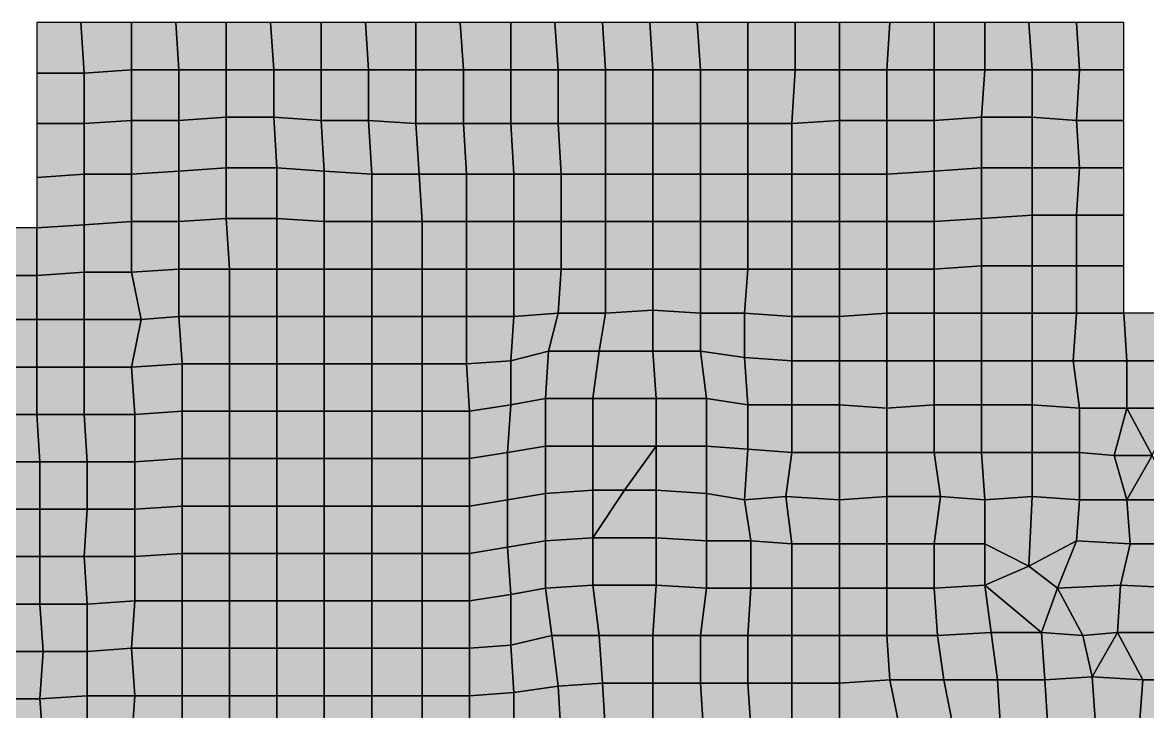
# Model space of a CAD drawing. Header units: metres. Extents: x -7480 to 79269, y -9100 to 45880.
# Drawn here: x 13030 to 20150, y 41520 to 45880 of the extents above; entities that cross this region are included whole.
import ezdxf

# ---------------------------------------------------------------- set-up
doc = ezdxf.new("R2010")
doc.units = ezdxf.units.M
doc.layers.add('COLOR_1', color=1, linetype='Continuous')
doc.layers.add('COLOR_181', color=181, linetype='Continuous')

msp = doc.modelspace()

# ---------------------------------------------------------------- hatches: boundary and pattern name
at = {"layer": 'COLOR_1'}
for points in [[(16100, 42560), (16120, 42260), (16340, 42300), (16340, 42600)], [(16340, 42300), (16640, 42320), (16640, 42620), (16340, 42600)], [(16120, 41940), (16380, 42000), (16340, 42300), (16120, 42260)], [(16340, 42300), (16380, 42000), (16680, 42000), (16640, 42320)], [(17020, 42000), (17320, 42000), (17360, 42300), (17040, 42320)]]:
    msp.add_hatch(color=256, dxfattribs=at).paths.add_polyline_path(points)
at = {"layer": 'COLOR_181'}
for points in [[(13120, 45560), (13420, 45560), (13400, 45880), (13120, 45880)], [(13400, 45880), (13420, 45560), (13720, 45580), (13720, 45880)], [(13720, 45580), (14020, 45580), (14000, 45880), (13720, 45880)], [(14000, 45880), (14020, 45580), (14320, 45580), (14320, 45880)], [(14320, 45580), (14620, 45580), (14600, 45880), (14320, 45880)], [(14600, 45880), (14620, 45580), (14920, 45580), (14920, 45880)], [(14920, 45580), (15220, 45580), (15200, 45880), (14920, 45880)], [(15200, 45880), (15220, 45580), (15520, 45580), (15520, 45880)], [(15520, 45580), (15820, 45580), (15800, 45880), (15520, 45880)], [(15800, 45880), (15820, 45580), (16120, 45580), (16120, 45880)], [(16120, 45580), (16420, 45580), (16400, 45880), (16120, 45880)], [(16400, 45880), (16420, 45580), (16720, 45580), (16700, 45880)], [(16700, 45880), (16720, 45580), (17020, 45580), (17000, 45880)], [(17000, 45880), (17020, 45580), (17320, 45580), (17300, 45880)], [(17300, 45880), (17320, 45580), (17620, 45580), (17620, 45880)], [(17620, 45580), (17920, 45580), (17920, 45880), (17620, 45880)], [(17920, 45580), (18200, 45580), (18200, 45880), (17920, 45880)], [(18200, 45580), (18500, 45580), (18520, 45880), (18200, 45880)], [(18500, 45580), (18800, 45580), (18800, 45880), (18520, 45880)], [(18800, 45580), (19120, 45580), (19120, 45880), (18800, 45880)], [(19120, 45580), (19420, 45580), (19400, 45880), (19120, 45880)], [(19400, 45880), (19420, 45580), (19720, 45580), (19700, 45880)], [(19700, 45880), (19720, 45580), (20000, 45580), (20000, 45880)], [(13420, 45240), (13720, 45260), (13720, 45580), (13420, 45560)], [(13720, 45260), (14020, 45260), (14020, 45580), (13720, 45580)], [(14020, 45260), (14320, 45280), (14320, 45580), (14020, 45580)], [(14320, 45280), (14620, 45280), (14620, 45580), (14320, 45580)], [(14620, 45280), (14920, 45260), (14920, 45580), (14620, 45580)], [(14920, 45260), (15220, 45260), (15220, 45580), (14920, 45580)], [(15220, 45260), (15520, 45240), (15520, 45580), (15220, 45580)], [(15520, 45240), (15820, 45240), (15820, 45580), (15520, 45580)], [(15820, 45240), (16120, 45240), (16120, 45580), (15820, 45580)], [(16120, 45240), (16420, 45240), (16420, 45580), (16120, 45580)], [(16420, 45240), (16720, 45240), (16720, 45580), (16420, 45580)], [(16720, 45240), (17020, 45240), (17020, 45580), (16720, 45580)], [(17020, 45240), (17320, 45240), (17320, 45580), (17020, 45580)], [(17320, 45240), (17620, 45240), (17620, 45580), (17320, 45580)], [(17620, 45240), (17900, 45240), (17920, 45580), (17620, 45580)], [(17900, 45240), (18200, 45260), (18200, 45580), (17920, 45580)], [(18200, 45260), (18500, 45260), (18500, 45580), (18200, 45580)], [(18500, 45260), (18800, 45260), (18800, 45580), (18500, 45580)], [(18800, 45260), (19100, 45280), (19120, 45580), (18800, 45580)], [(19100, 45280), (19420, 45280), (19420, 45580), (19120, 45580)], [(19420, 45280), (19700, 45260), (19720, 45580), (19420, 45580)], [(19700, 45260), (20000, 45260), (20000, 45580), (19720, 45580)], [(13120, 45240), (13420, 45240), (13420, 45560), (13120, 45560)], [(13120, 44900), (13420, 44920), (13420, 45240), (13120, 45240)], [(13420, 44920), (13720, 44920), (13720, 45260), (13420, 45240)], [(13720, 44920), (14020, 44940), (14020, 45260), (13720, 45260)], [(14020, 44940), (14320, 44960), (14320, 45280), (14020, 45260)], [(14320, 44960), (14640, 44960), (14620, 45280), (14320, 45280)], [(14620, 45280), (14640, 44960), (14940, 44940), (14920, 45260)], [(14920, 45260), (14940, 44940), (15240, 44920), (15220, 45260)], [(15220, 45260), (15240, 44920), (15540, 44920), (15520, 45240)], [(15520, 45240), (15540, 44920), (15840, 44920), (15820, 45240)], [(15820, 45240), (15840, 44920), (16140, 44920), (16120, 45240)], [(16120, 45240), (16140, 44920), (16440, 44920), (16420, 45240)], [(16420, 45240), (16440, 44920), (16720, 44920), (16720, 45240)], [(16720, 44920), (17020, 44920), (17020, 45240), (16720, 45240)], [(17020, 44920), (17320, 44920), (17320, 45240), (17020, 45240)], [(17320, 44920), (17620, 44920), (17620, 45240), (17320, 45240)], [(17620, 44920), (17900, 44920), (17900, 45240), (17620, 45240)], [(17900, 44920), (18200, 44920), (18200, 45260), (17900, 45240)], [(18200, 44920), (18500, 44920), (18500, 45260), (18200, 45260)], [(18500, 44920), (18800, 44940), (18800, 45260), (18500, 45260)], [(18800, 44940), (19100, 44960), (19100, 45280), (18800, 45260)], [(19100, 44960), (19420, 44960), (19420, 45280), (19100, 45280)], [(19420, 44960), (19720, 44960), (19700, 45260), (19420, 45280)], [(19700, 45260), (19720, 44960), (20000, 44960), (20000, 45260)], [(13720, 44620), (14020, 44620), (14020, 44940), (13720, 44920)], [(14020, 44620), (14320, 44640), (14320, 44960), (14020, 44940)], [(14320, 44640), (14640, 44640), (14640, 44960), (14320, 44960)], [(14640, 44640), (14940, 44620), (14940, 44940), (14640, 44960)], [(14940, 44620), (15240, 44620), (15240, 44920), (14940, 44940)], [(18500, 44620), (18800, 44620), (18800, 44940), (18500, 44920)], [(18800, 44620), (19100, 44640), (19100, 44960), (18800, 44940)], [(19100, 44640), (19420, 44660), (19420, 44960), (19100, 44960)], [(19420, 44660), (19700, 44660), (19720, 44960), (19420, 44960)], [(19700, 44660), (20000, 44660), (20000, 44960), (19720, 44960)], [(13120, 44580), (13420, 44600), (13420, 44920), (13120, 44900)], [(13420, 44600), (13720, 44620), (13720, 44920), (13420, 44920)], [(15240, 44620), (15560, 44620), (15540, 44920), (15240, 44920)], [(15540, 44920), (15560, 44620), (15840, 44620), (15840, 44920)], [(15840, 44620), (16140, 44620), (16140, 44920), (15840, 44920)], [(16140, 44620), (16440, 44620), (16440, 44920), (16140, 44920)], [(16440, 44620), (16720, 44620), (16720, 44920), (16440, 44920)], [(16720, 44620), (17020, 44620), (17020, 44920), (16720, 44920)], [(17020, 44620), (17320, 44620), (17320, 44920), (17020, 44920)], [(17320, 44620), (17620, 44620), (17620, 44920), (17320, 44920)], [(17620, 44620), (17900, 44620), (17900, 44920), (17620, 44920)], [(17900, 44620), (18200, 44620), (18200, 44920), (17900, 44920)], [(18200, 44620), (18500, 44620), (18500, 44920), (18200, 44920)], [(19100, 44340), (19420, 44340), (19420, 44660), (19100, 44640)], [(19420, 44340), (19700, 44340), (19700, 44660), (19420, 44660)], [(19700, 44340), (20000, 44340), (20000, 44660), (19700, 44660)], [(12820, 44280), (13120, 44280), (13120, 44580), (12820, 44580)], [(13120, 44280), (13420, 44300), (13420, 44600), (13120, 44580)], [(13420, 44300), (13720, 44300), (13720, 44620), (13420, 44600)], [(13720, 44300), (14020, 44320), (14020, 44620), (13720, 44620)], [(14020, 44320), (14340, 44320), (14320, 44640), (14020, 44620)], [(14320, 44640), (14340, 44320), (14640, 44320), (14640, 44640)], [(14640, 44320), (14940, 44320), (14940, 44620), (14640, 44640)], [(14940, 44320), (15240, 44320), (15240, 44620), (14940, 44620)], [(15240, 44320), (15560, 44320), (15560, 44620), (15240, 44620)], [(15560, 44320), (15840, 44320), (15840, 44620), (15560, 44620)], [(15840, 44320), (16140, 44320), (16140, 44620), (15840, 44620)], [(16140, 44320), (16440, 44320), (16440, 44620), (16140, 44620)], [(16440, 44320), (16720, 44320), (16720, 44620), (16440, 44620)], [(16720, 44320), (17020, 44320), (17020, 44620), (16720, 44620)], [(17020, 44320), (17320, 44320), (17320, 44620), (17020, 44620)], [(17320, 44320), (17620, 44320), (17620, 44620), (17320, 44620)], [(17620, 44320), (17900, 44320), (17900, 44620), (17620, 44620)], [(17900, 44320), (18200, 44320), (18200, 44620), (17900, 44620)], [(18200, 44320), (18500, 44320), (18500, 44620), (18200, 44620)], [(18500, 44320), (18800, 44320), (18800, 44620), (18500, 44620)], [(18800, 44320), (19100, 44340), (19100, 44640), (18800, 44620)], [(13120, 44000), (13420, 44000), (13420, 44300), (13120, 44280)], [(13420, 44000), (13780, 44000), (13720, 44300), (13420, 44300)], [(13720, 44300), (13780, 44000), (14020, 44020), (14020, 44320)], [(14020, 44020), (14340, 44020), (14340, 44320), (14020, 44320)], [(14340, 44020), (14640, 44020), (14640, 44320), (14340, 44320)], [(14640, 44020), (14940, 44020), (14940, 44320), (14640, 44320)], [(14940, 44020), (15240, 44020), (15240, 44320), (14940, 44320)], [(15240, 44020), (15560, 44020), (15560, 44320), (15240, 44320)], [(15560, 44020), (15840, 44020), (15840, 44320), (15560, 44320)], [(15840, 44020), (16140, 44020), (16140, 44320), (15840, 44320)], [(16140, 44020), (16420, 44040), (16440, 44320), (16140, 44320)], [(16420, 44040), (16720, 44040), (16720, 44320), (16440, 44320)], [(16720, 44040), (17020, 44060), (17020, 44320), (16720, 44320)], [(17020, 44060), (17320, 44040), (17320, 44320), (17020, 44320)], [(17320, 44040), (17600, 44040), (17620, 44320), (17320, 44320)], [(17600, 44040), (17900, 44020), (17900, 44320), (17620, 44320)], [(17900, 44020), (18200, 44020), (18200, 44320), (17900, 44320)], [(18200, 44020), (18500, 44040), (18500, 44320), (18200, 44320)], [(18500, 44040), (18800, 44040), (18800, 44320), (18500, 44320)], [(18800, 44040), (19100, 44040), (19100, 44340), (18800, 44320)], [(19100, 44040), (19420, 44040), (19420, 44340), (19100, 44340)], [(19420, 44040), (19700, 44040), (19700, 44340), (19420, 44340)], [(19700, 44040), (20000, 44040), (20000, 44340), (19700, 44340)], [(12820, 44000), (13120, 44000), (13120, 44280), (12820, 44280)], [(13720, 43700), (14040, 43720), (14020, 44020), (13780, 44000)], [(14020, 44020), (14040, 43720), (14340, 43720), (14340, 44020)], [(14340, 43720), (14640, 43720), (14640, 44020), (14340, 44020)], [(14640, 43720), (14940, 43720), (14940, 44020), (14640, 44020)], [(14940, 43720), (15240, 43720), (15240, 44020), (14940, 44020)], [(15240, 43720), (15560, 43720), (15560, 44020), (15240, 44020)], [(15560, 43720), (15840, 43720), (15840, 44020), (15560, 44020)], [(15840, 43720), (16120, 43740), (16140, 44020), (15840, 44020)], [(16120, 43740), (16360, 43800), (16420, 44040), (16140, 44020)], [(16360, 43800), (16680, 43800), (16720, 44040), (16420, 44040)], [(16680, 43800), (17020, 43800), (17020, 44060), (16720, 44040)], [(17020, 43800), (17320, 43800), (17320, 44040), (17020, 44060)], [(17320, 43800), (17600, 43760), (17600, 44040), (17320, 44040)], [(17600, 43760), (17900, 43740), (17900, 44020), (17600, 44040)], [(17900, 43740), (18200, 43740), (18200, 44020), (17900, 44020)], [(18200, 43740), (18500, 43740), (18500, 44040), (18200, 44020)], [(18500, 43740), (18800, 43740), (18800, 44040), (18500, 44040)], [(18800, 43740), (19100, 43740), (19100, 44040), (18800, 44040)], [(19100, 43740), (19420, 43740), (19420, 44040), (19100, 44040)], [(19420, 43740), (19680, 43740), (19700, 44040), (19420, 44040)], [(19680, 43740), (20020, 43740), (20000, 44040), (19700, 44040)], [(20000, 44040), (20020, 43740), (20320, 43740), (20320, 44040)], [(12820, 43700), (13120, 43700), (13120, 44000), (12820, 44000)], [(13120, 43700), (13420, 43700), (13420, 44000), (13120, 44000)], [(13420, 43700), (13720, 43700), (13780, 44000), (13420, 44000)], [(16120, 43460), (16340, 43500), (16360, 43800), (16120, 43740)], [(16340, 43500), (16640, 43500), (16680, 43800), (16360, 43800)], [(16640, 43500), (17040, 43500), (17020, 43800), (16680, 43800)], [(17020, 43800), (17040, 43500), (17360, 43500), (17320, 43800)], [(17320, 43800), (17360, 43500), (17620, 43460), (17600, 43760)], [(13720, 43700), (13740, 43400), (14040, 43420), (14040, 43720)], [(14040, 43420), (14340, 43420), (14340, 43720), (14040, 43720)], [(14340, 43420), (14640, 43420), (14640, 43720), (14340, 43720)], [(14640, 43420), (14940, 43420), (14940, 43720), (14640, 43720)], [(14940, 43420), (15240, 43420), (15240, 43720), (14940, 43720)], [(15240, 43420), (15560, 43420), (15560, 43720), (15240, 43720)], [(15560, 43420), (15860, 43420), (15840, 43720), (15560, 43720)], [(15840, 43720), (15860, 43420), (16120, 43460), (16120, 43740)], [(17600, 43760), (17620, 43460), (17900, 43460), (17900, 43740)], [(17900, 43460), (18200, 43460), (18200, 43740), (17900, 43740)], [(18200, 43460), (18500, 43440), (18500, 43740), (18200, 43740)], [(18500, 43440), (18800, 43460), (18800, 43740), (18500, 43740)], [(18800, 43460), (19100, 43460), (19100, 43740), (18800, 43740)], [(19100, 43460), (19420, 43460), (19420, 43740), (19100, 43740)], [(19420, 43460), (19720, 43440), (19680, 43740), (19420, 43740)], [(19680, 43740), (19720, 43440), (20020, 43440), (20020, 43740)], [(20020, 43440), (20320, 43440), (20320, 43740), (20020, 43740)], [(12820, 43700), (12840, 43400), (13120, 43400), (13120, 43700)], [(13120, 43400), (13420, 43400), (13420, 43700), (13120, 43700)], [(13420, 43400), (13740, 43400), (13720, 43700), (13420, 43700)], [(15860, 43120), (16100, 43160), (16120, 43460), (15860, 43420)], [(16100, 43160), (16340, 43200), (16340, 43500), (16120, 43460)], [(16340, 43200), (16640, 43200), (16640, 43500), (16340, 43500)], [(16640, 43200), (17040, 43200), (17040, 43500), (16640, 43500)], [(17040, 43200), (17360, 43200), (17360, 43500), (17040, 43500)], [(17360, 43200), (17620, 43180), (17620, 43460), (17360, 43500)], [(17620, 43180), (17900, 43160), (17900, 43460), (17620, 43460)], [(17900, 43160), (18200, 43160), (18200, 43460), (17900, 43460)], [(18200, 43160), (18500, 43160), (18500, 43440), (18200, 43460)], [(18500, 43160), (18800, 43160), (18800, 43460), (18500, 43440)], [(18800, 43160), (19100, 43160), (19100, 43460), (18800, 43460)], [(19100, 43160), (19420, 43160), (19420, 43460), (19100, 43460)], [(19420, 43160), (19720, 43160), (19720, 43440), (19420, 43460)], [(19720, 43160), (19940, 43140), (20020, 43440), (19720, 43440)], [(19940, 43140), (20180, 43140), (20020, 43440)], [(20020, 43440), (20180, 43140), (20320, 43440)], [(12840, 43100), (13140, 43100), (13120, 43400), (12840, 43400)], [(13120, 43400), (13140, 43100), (13440, 43100), (13420, 43400)], [(13420, 43400), (13440, 43100), (13740, 43100), (13740, 43400)], [(13740, 43100), (14040, 43120), (14040, 43420), (13740, 43400)], [(14040, 43120), (14340, 43120), (14340, 43420), (14040, 43420)], [(14340, 43120), (14640, 43120), (14640, 43420), (14340, 43420)], [(14640, 43120), (14940, 43120), (14940, 43420), (14640, 43420)], [(14940, 43120), (15240, 43120), (15240, 43420), (14940, 43420)], [(15240, 43120), (15560, 43120), (15560, 43420), (15240, 43420)], [(15560, 43120), (15860, 43120), (15860, 43420), (15560, 43420)], [(15860, 42820), (16100, 42860), (16100, 43160), (15860, 43120)], [(16100, 42860), (16340, 42900), (16340, 43200), (16100, 43160)], [(16340, 42900), (16640, 42920), (16640, 43200), (16340, 43200)], [(16640, 42920), (16840, 42920), (17040, 43200), (16640, 43200)], [(16840, 42920), (17040, 42920), (17040, 43200)], [(17040, 42920), (17360, 42900), (17360, 43200), (17040, 43200)], [(17360, 42900), (17600, 42860), (17620, 43180), (17360, 43200)], [(17600, 42860), (17860, 42880), (17900, 43160), (17620, 43180)], [(17860, 42880), (18200, 42860), (18200, 43160), (17900, 43160)], [(18200, 42860), (18500, 42880), (18500, 43160), (18200, 43160)], [(18500, 42880), (18840, 42880), (18800, 43160), (18500, 43160)], [(18800, 43160), (18840, 42880), (19120, 42860), (19100, 43160)], [(19100, 43160), (19120, 42860), (19420, 42880), (19420, 43160)], [(19420, 42880), (19720, 42860), (19720, 43160), (19420, 43160)], [(19720, 42860), (20020, 42860), (19940, 43140), (19720, 43160)], [(12840, 42800), (13140, 42800), (13140, 43100), (12840, 43100)], [(13140, 42800), (13440, 42800), (13440, 43100), (13140, 43100)], [(13440, 42800), (13740, 42800), (13740, 43100), (13440, 43100)], [(13740, 42800), (14040, 42820), (14040, 43120), (13740, 43100)], [(14040, 42820), (14340, 42820), (14340, 43120), (14040, 43120)], [(14340, 42820), (14640, 42820), (14640, 43120), (14340, 43120)], [(14640, 42820), (14940, 42820), (14940, 43120), (14640, 43120)], [(14940, 42820), (15240, 42820), (15240, 43120), (14940, 43120)], [(15240, 42820), (15560, 42820), (15560, 43120), (15240, 43120)], [(15560, 42820), (15860, 42820), (15860, 43120), (15560, 43120)], [(19940, 43140), (20020, 42860), (20180, 43140)], [(20020, 42860), (20320, 42860), (20180, 43140)], [(16100, 42560), (16340, 42600), (16340, 42900), (16100, 42860)], [(16340, 42600), (16640, 42620), (16640, 42920), (16340, 42900)], [(16640, 42620), (17040, 42620), (17040, 42920), (16840, 42920)], [(16640, 42620), (16840, 42920), (16640, 42920)], [(17040, 42620), (17360, 42600), (17360, 42900), (17040, 42920)], [(17360, 42600), (17640, 42600), (17600, 42860), (17360, 42900)], [(17600, 42860), (17640, 42600), (17900, 42580), (17860, 42880)], [(17860, 42880), (17900, 42580), (18200, 42580), (18200, 42860)], [(18200, 42580), (18500, 42580), (18500, 42880), (18200, 42860)], [(18500, 42580), (18800, 42580), (18840, 42880), (18500, 42880)], [(18800, 42580), (19120, 42580), (19120, 42860), (18840, 42880)], [(19120, 42580), (19400, 42440), (19420, 42880), (19120, 42860)], [(19400, 42440), (19700, 42600), (19720, 42860), (19420, 42880)], [(12840, 42500), (13140, 42500), (13140, 42800), (12840, 42800)], [(13140, 42500), (13420, 42500), (13440, 42800), (13140, 42800)], [(13420, 42500), (13740, 42500), (13740, 42800), (13440, 42800)], [(13740, 42500), (14040, 42520), (14040, 42820), (13740, 42800)], [(14040, 42520), (14340, 42520), (14340, 42820), (14040, 42820)], [(14340, 42520), (14640, 42520), (14640, 42820), (14340, 42820)], [(14640, 42520), (14940, 42520), (14940, 42820), (14640, 42820)], [(14940, 42520), (15240, 42520), (15240, 42820), (14940, 42820)], [(15240, 42520), (15560, 42520), (15560, 42820), (15240, 42820)], [(15560, 42520), (15860, 42520), (15860, 42820), (15560, 42820)], [(15860, 42520), (16100, 42560), (16100, 42860), (15860, 42820)], [(19700, 42600), (20040, 42580), (20020, 42860), (19720, 42860)], [(20020, 42860), (20040, 42580), (20440, 42580), (20320, 42860)], [(16640, 42320), (17040, 42320), (17040, 42620), (16640, 42620)], [(17040, 42320), (17360, 42300), (17360, 42600), (17040, 42620)], [(17360, 42300), (17640, 42300), (17640, 42600), (17360, 42600)], [(17640, 42300), (17900, 42300), (17900, 42580), (17640, 42600)], [(17900, 42300), (18200, 42300), (18200, 42580), (17900, 42580)], [(18200, 42300), (18500, 42300), (18500, 42580), (18200, 42580)], [(18500, 42300), (18800, 42300), (18800, 42580), (18500, 42580)], [(18800, 42300), (19120, 42320), (19120, 42580), (18800, 42580)], [(19120, 42320), (19400, 42440), (19120, 42580)], [(19400, 42440), (19580, 42300), (19700, 42600)], [(19580, 42300), (19980, 42320), (20040, 42580), (19700, 42600)], [(19980, 42320), (20380, 42300), (20440, 42580), (20040, 42580)], [(13740, 42220), (14040, 42220), (14040, 42520), (13740, 42500)], [(14040, 42220), (14340, 42220), (14340, 42520), (14040, 42520)], [(14340, 42220), (14640, 42220), (14640, 42520), (14340, 42520)], [(14640, 42220), (14940, 42220), (14940, 42520), (14640, 42520)], [(14940, 42220), (15240, 42220), (15240, 42520), (14940, 42520)], [(15240, 42220), (15560, 42220), (15560, 42520), (15240, 42520)], [(15560, 42220), (15860, 42220), (15860, 42520), (15560, 42520)], [(15860, 42220), (16120, 42260), (16100, 42560), (15860, 42520)], [(12840, 42200), (13140, 42200), (13140, 42500), (12840, 42500)], [(13140, 42200), (13440, 42200), (13420, 42500), (13140, 42500)], [(13420, 42500), (13440, 42200), (13740, 42220), (13740, 42500)], [(19120, 42320), (19480, 42020), (19580, 42300), (19400, 42440)], [(16640, 42320), (16680, 42000), (17020, 42000), (17040, 42320)], [(17320, 42000), (17620, 42000), (17640, 42300), (17360, 42300)], [(17620, 42000), (17900, 42000), (17900, 42300), (17640, 42300)], [(17900, 42000), (18200, 42000), (18200, 42300), (17900, 42300)], [(18200, 42000), (18500, 42000), (18500, 42300), (18200, 42300)], [(18500, 42000), (18820, 42000), (18800, 42300), (18500, 42300)], [(18800, 42300), (18820, 42000), (19160, 42020), (19120, 42320)], [(19120, 42320), (19160, 42020), (19480, 42020)], [(19480, 42020), (19740, 42000), (19580, 42300)], [(19580, 42300), (19740, 42000), (19960, 42020), (19980, 42320)], [(19960, 42020), (20400, 42020), (20380, 42300), (19980, 42320)], [(15860, 41920), (16120, 41940), (16120, 42260), (15860, 42220)], [(12840, 41900), (13160, 41900), (13140, 42200), (12840, 42200)], [(13140, 42200), (13160, 41900), (13440, 41900), (13440, 42200)], [(13440, 41900), (13720, 41920), (13740, 42220), (13440, 42200)], [(13720, 41920), (14040, 41920), (14040, 42220), (13740, 42220)], [(14040, 41920), (14340, 41920), (14340, 42220), (14040, 42220)], [(14340, 41920), (14640, 41920), (14640, 42220), (14340, 42220)], [(14640, 41920), (14940, 41920), (14940, 42220), (14640, 42220)], [(14940, 41920), (15240, 41920), (15240, 42220), (14940, 42220)], [(15240, 41920), (15560, 41920), (15560, 42220), (15240, 42220)], [(15560, 41920), (15860, 41920), (15860, 42220), (15560, 42220)], [(18820, 42000), (18860, 41720), (19200, 41720), (19160, 42020)], [(19160, 42020), (19200, 41720), (19500, 41720), (19480, 42020)], [(19480, 42020), (19500, 41720), (19800, 41740), (19740, 42000)], [(19740, 42000), (19800, 41740), (19960, 42020)], [(19800, 41740), (20120, 41720), (19960, 42020)], [(19960, 42020), (20120, 41720), (20400, 41720), (20400, 42020)], [(15860, 41620), (16140, 41640), (16120, 41940), (15860, 41920)], [(16120, 41940), (16140, 41640), (16420, 41680), (16380, 42000)], [(16380, 42000), (16420, 41680), (16700, 41700), (16680, 42000)], [(16680, 42000), (16700, 41700), (17020, 41700), (17020, 42000)], [(17020, 41700), (17320, 41700), (17320, 42000), (17020, 42000)], [(17320, 41700), (17620, 41700), (17620, 42000), (17320, 42000)], [(17620, 41700), (17900, 41700), (17900, 42000), (17620, 42000)], [(17900, 41700), (18200, 41700), (18200, 42000), (17900, 42000)], [(18200, 41700), (18520, 41720), (18500, 42000), (18200, 42000)], [(18500, 42000), (18520, 41720), (18860, 41720), (18820, 42000)], [(12840, 41600), (13140, 41600), (13160, 41900), (12840, 41900)], [(13140, 41600), (13440, 41620), (13440, 41900), (13160, 41900)], [(13440, 41620), (13740, 41620), (13720, 41920), (13440, 41900)], [(13720, 41920), (13740, 41620), (14040, 41620), (14040, 41920)], [(14040, 41620), (14340, 41620), (14340, 41920), (14040, 41920)], [(14340, 41620), (14640, 41620), (14640, 41920), (14340, 41920)], [(14640, 41620), (14940, 41620), (14940, 41920), (14640, 41920)], [(14940, 41620), (15240, 41620), (15240, 41920), (14940, 41920)], [(15240, 41620), (15560, 41620), (15560, 41920), (15240, 41920)], [(15560, 41620), (15860, 41620), (15860, 41920), (15560, 41920)], [(19500, 41720), (19520, 41420), (19820, 41440), (19800, 41740)], [(19800, 41740), (19820, 41440), (20100, 41440), (20120, 41720)], [(16140, 41340), (16440, 41360), (16420, 41680), (16140, 41640)], [(16420, 41680), (16440, 41360), (16720, 41380), (16700, 41700)], [(16700, 41700), (16720, 41380), (17020, 41400), (17020, 41700)], [(17020, 41400), (17340, 41400), (17320, 41700), (17020, 41700)], [(17320, 41700), (17340, 41400), (17640, 41420), (17620, 41700)], [(17620, 41700), (17640, 41420), (17900, 41420), (17900, 41700)], [(17900, 41420), (18200, 41420), (18200, 41700), (17900, 41700)], [(18200, 41420), (18580, 41420), (18520, 41720), (18200, 41700)], [(18520, 41720), (18580, 41420), (18920, 41420), (18860, 41720)], [(18860, 41720), (18920, 41420), (19220, 41420), (19200, 41720)], [(19200, 41720), (19220, 41420), (19520, 41420), (19500, 41720)], [(20100, 41440), (20400, 41440), (20400, 41720), (20120, 41720)], [(12840, 41320), (13160, 41320), (13140, 41600), (12840, 41600)], [(13140, 41600), (13160, 41320), (13440, 41320), (13440, 41620)], [(13440, 41320), (13720, 41320), (13740, 41620), (13440, 41620)], [(13720, 41320), (14040, 41320), (14040, 41620), (13740, 41620)], [(14040, 41320), (14340, 41320), (14340, 41620), (14040, 41620)], [(14340, 41320), (14640, 41320), (14640, 41620), (14340, 41620)], [(14640, 41320), (14940, 41320), (14940, 41620), (14640, 41620)], [(14940, 41320), (15240, 41320), (15240, 41620), (14940, 41620)], [(15240, 41320), (15560, 41320), (15560, 41620), (15240, 41620)], [(15560, 41320), (15860, 41320), (15860, 41620), (15560, 41620)], [(15860, 41320), (16140, 41340), (16140, 41640), (15860, 41620)]]:
    msp.add_hatch(color=256, dxfattribs=at).paths.add_polyline_path(points)

# ---------------------------------------------------------------- linework, layer by layer
at = {"layer": 'COLOR_1'}
for points in [[(16100, 42560), (16120, 42260), (16340, 42300), (16340, 42600)], [(16340, 42300), (16640, 42320), (16640, 42620), (16340, 42600)], [(16120, 41940), (16380, 42000), (16340, 42300), (16120, 42260)], [(16340, 42300), (16380, 42000), (16680, 42000), (16640, 42320)], [(17020, 42000), (17320, 42000), (17360, 42300), (17040, 42320)]]:
    msp.add_lwpolyline(points, close=True, dxfattribs=at)
at = {"layer": 'COLOR_181'}
for points in [[(13120, 45560), (13420, 45560), (13400, 45880), (13120, 45880)], [(13400, 45880), (13420, 45560), (13720, 45580), (13720, 45880)], [(13720, 45580), (14020, 45580), (14000, 45880), (13720, 45880)], [(14000, 45880), (14020, 45580), (14320, 45580), (14320, 45880)], [(14320, 45580), (14620, 45580), (14600, 45880), (14320, 45880)], [(14600, 45880), (14620, 45580), (14920, 45580), (14920, 45880)], [(14920, 45580), (15220, 45580), (15200, 45880), (14920, 45880)], [(15200, 45880), (15220, 45580), (15520, 45580), (15520, 45880)], [(15520, 45580), (15820, 45580), (15800, 45880), (15520, 45880)], [(15800, 45880), (15820, 45580), (16120, 45580), (16120, 45880)], [(16120, 45580), (16420, 45580), (16400, 45880), (16120, 45880)], [(16400, 45880), (16420, 45580), (16720, 45580), (16700, 45880)], [(16700, 45880), (16720, 45580), (17020, 45580), (17000, 45880)], [(17000, 45880), (17020, 45580), (17320, 45580), (17300, 45880)], [(17300, 45880), (17320, 45580), (17620, 45580), (17620, 45880)], [(17620, 45580), (17920, 45580), (17920, 45880), (17620, 45880)], [(17920, 45580), (18200, 45580), (18200, 45880), (17920, 45880)], [(18200, 45580), (18500, 45580), (18520, 45880), (18200, 45880)], [(18500, 45580), (18800, 45580), (18800, 45880), (18520, 45880)], [(18800, 45580), (19120, 45580), (19120, 45880), (18800, 45880)], [(19120, 45580), (19420, 45580), (19400, 45880), (19120, 45880)], [(19400, 45880), (19420, 45580), (19720, 45580), (19700, 45880)], [(19700, 45880), (19720, 45580), (20000, 45580), (20000, 45880)], [(13420, 45240), (13720, 45260), (13720, 45580), (13420, 45560)], [(13720, 45260), (14020, 45260), (14020, 45580), (13720, 45580)], [(14020, 45260), (14320, 45280), (14320, 45580), (14020, 45580)], [(14320, 45280), (14620, 45280), (14620, 45580), (14320, 45580)], [(14620, 45280), (14920, 45260), (14920, 45580), (14620, 45580)], [(14920, 45260), (15220, 45260), (15220, 45580), (14920, 45580)], [(15220, 45260), (15520, 45240), (15520, 45580), (15220, 45580)], [(15520, 45240), (15820, 45240), (15820, 45580), (15520, 45580)], [(15820, 45240), (16120, 45240), (16120, 45580), (15820, 45580)], [(16120, 45240), (16420, 45240), (16420, 45580), (16120, 45580)], [(16420, 45240), (16720, 45240), (16720, 45580), (16420, 45580)], [(16720, 45240), (17020, 45240), (17020, 45580), (16720, 45580)], [(17020, 45240), (17320, 45240), (17320, 45580), (17020, 45580)], [(17320, 45240), (17620, 45240), (17620, 45580), (17320, 45580)], [(17620, 45240), (17900, 45240), (17920, 45580), (17620, 45580)], [(17900, 45240), (18200, 45260), (18200, 45580), (17920, 45580)], [(18200, 45260), (18500, 45260), (18500, 45580), (18200, 45580)], [(18500, 45260), (18800, 45260), (18800, 45580), (18500, 45580)], [(18800, 45260), (19100, 45280), (19120, 45580), (18800, 45580)], [(19100, 45280), (19420, 45280), (19420, 45580), (19120, 45580)], [(19420, 45280), (19700, 45260), (19720, 45580), (19420, 45580)], [(19700, 45260), (20000, 45260), (20000, 45580), (19720, 45580)], [(13120, 45240), (13420, 45240), (13420, 45560), (13120, 45560)], [(13120, 44900), (13420, 44920), (13420, 45240), (13120, 45240)], [(13420, 44920), (13720, 44920), (13720, 45260), (13420, 45240)], [(13720, 44920), (14020, 44940), (14020, 45260), (13720, 45260)], [(14020, 44940), (14320, 44960), (14320, 45280), (14020, 45260)], [(14320, 44960), (14640, 44960), (14620, 45280), (14320, 45280)], [(14620, 45280), (14640, 44960), (14940, 44940), (14920, 45260)], [(14920, 45260), (14940, 44940), (15240, 44920), (15220, 45260)], [(15220, 45260), (15240, 44920), (15540, 44920), (15520, 45240)], [(15520, 45240), (15540, 44920), (15840, 44920), (15820, 45240)], [(15820, 45240), (15840, 44920), (16140, 44920), (16120, 45240)], [(16120, 45240), (16140, 44920), (16440, 44920), (16420, 45240)], [(16420, 45240), (16440, 44920), (16720, 44920), (16720, 45240)], [(16720, 44920), (17020, 44920), (17020, 45240), (16720, 45240)], [(17020, 44920), (17320, 44920), (17320, 45240), (17020, 45240)], [(17320, 44920), (17620, 44920), (17620, 45240), (17320, 45240)], [(17620, 44920), (17900, 44920), (17900, 45240), (17620, 45240)], [(17900, 44920), (18200, 44920), (18200, 45260), (17900, 45240)], [(18200, 44920), (18500, 44920), (18500, 45260), (18200, 45260)], [(18500, 44920), (18800, 44940), (18800, 45260), (18500, 45260)], [(18800, 44940), (19100, 44960), (19100, 45280), (18800, 45260)], [(19100, 44960), (19420, 44960), (19420, 45280), (19100, 45280)], [(19420, 44960), (19720, 44960), (19700, 45260), (19420, 45280)], [(19700, 45260), (19720, 44960), (20000, 44960), (20000, 45260)], [(13720, 44620), (14020, 44620), (14020, 44940), (13720, 44920)], [(14020, 44620), (14320, 44640), (14320, 44960), (14020, 44940)], [(14320, 44640), (14640, 44640), (14640, 44960), (14320, 44960)], [(14640, 44640), (14940, 44620), (14940, 44940), (14640, 44960)], [(14940, 44620), (15240, 44620), (15240, 44920), (14940, 44940)], [(18500, 44620), (18800, 44620), (18800, 44940), (18500, 44920)], [(18800, 44620), (19100, 44640), (19100, 44960), (18800, 44940)], [(19100, 44640), (19420, 44660), (19420, 44960), (19100, 44960)], [(19420, 44660), (19700, 44660), (19720, 44960), (19420, 44960)], [(19700, 44660), (20000, 44660), (20000, 44960), (19720, 44960)], [(13120, 44580), (13420, 44600), (13420, 44920), (13120, 44900)], [(13420, 44600), (13720, 44620), (13720, 44920), (13420, 44920)], [(15240, 44620), (15560, 44620), (15540, 44920), (15240, 44920)], [(15540, 44920), (15560, 44620), (15840, 44620), (15840, 44920)], [(15840, 44620), (16140, 44620), (16140, 44920), (15840, 44920)], [(16140, 44620), (16440, 44620), (16440, 44920), (16140, 44920)], [(16440, 44620), (16720, 44620), (16720, 44920), (16440, 44920)], [(16720, 44620), (17020, 44620), (17020, 44920), (16720, 44920)], [(17020, 44620), (17320, 44620), (17320, 44920), (17020, 44920)], [(17320, 44620), (17620, 44620), (17620, 44920), (17320, 44920)], [(17620, 44620), (17900, 44620), (17900, 44920), (17620, 44920)], [(17900, 44620), (18200, 44620), (18200, 44920), (17900, 44920)], [(18200, 44620), (18500, 44620), (18500, 44920), (18200, 44920)], [(19100, 44340), (19420, 44340), (19420, 44660), (19100, 44640)], [(19420, 44340), (19700, 44340), (19700, 44660), (19420, 44660)], [(19700, 44340), (20000, 44340), (20000, 44660), (19700, 44660)], [(12820, 44280), (13120, 44280), (13120, 44580), (12820, 44580)], [(13120, 44280), (13420, 44300), (13420, 44600), (13120, 44580)], [(13420, 44300), (13720, 44300), (13720, 44620), (13420, 44600)], [(13720, 44300), (14020, 44320), (14020, 44620), (13720, 44620)], [(14020, 44320), (14340, 44320), (14320, 44640), (14020, 44620)], [(14320, 44640), (14340, 44320), (14640, 44320), (14640, 44640)], [(14640, 44320), (14940, 44320), (14940, 44620), (14640, 44640)], [(14940, 44320), (15240, 44320), (15240, 44620), (14940, 44620)], [(15240, 44320), (15560, 44320), (15560, 44620), (15240, 44620)], [(15560, 44320), (15840, 44320), (15840, 44620), (15560, 44620)], [(15840, 44320), (16140, 44320), (16140, 44620), (15840, 44620)], [(16140, 44320), (16440, 44320), (16440, 44620), (16140, 44620)], [(16440, 44320), (16720, 44320), (16720, 44620), (16440, 44620)], [(16720, 44320), (17020, 44320), (17020, 44620), (16720, 44620)], [(17020, 44320), (17320, 44320), (17320, 44620), (17020, 44620)], [(17320, 44320), (17620, 44320), (17620, 44620), (17320, 44620)], [(17620, 44320), (17900, 44320), (17900, 44620), (17620, 44620)], [(17900, 44320), (18200, 44320), (18200, 44620), (17900, 44620)], [(18200, 44320), (18500, 44320), (18500, 44620), (18200, 44620)], [(18500, 44320), (18800, 44320), (18800, 44620), (18500, 44620)], [(18800, 44320), (19100, 44340), (19100, 44640), (18800, 44620)], [(13120, 44000), (13420, 44000), (13420, 44300), (13120, 44280)], [(13420, 44000), (13780, 44000), (13720, 44300), (13420, 44300)], [(13720, 44300), (13780, 44000), (14020, 44020), (14020, 44320)], [(14020, 44020), (14340, 44020), (14340, 44320), (14020, 44320)], [(14340, 44020), (14640, 44020), (14640, 44320), (14340, 44320)], [(14640, 44020), (14940, 44020), (14940, 44320), (14640, 44320)], [(14940, 44020), (15240, 44020), (15240, 44320), (14940, 44320)], [(15240, 44020), (15560, 44020), (15560, 44320), (15240, 44320)], [(15560, 44020), (15840, 44020), (15840, 44320), (15560, 44320)], [(15840, 44020), (16140, 44020), (16140, 44320), (15840, 44320)], [(16140, 44020), (16420, 44040), (16440, 44320), (16140, 44320)], [(16420, 44040), (16720, 44040), (16720, 44320), (16440, 44320)], [(16720, 44040), (17020, 44060), (17020, 44320), (16720, 44320)], [(17020, 44060), (17320, 44040), (17320, 44320), (17020, 44320)], [(17320, 44040), (17600, 44040), (17620, 44320), (17320, 44320)], [(17600, 44040), (17900, 44020), (17900, 44320), (17620, 44320)], [(17900, 44020), (18200, 44020), (18200, 44320), (17900, 44320)], [(18200, 44020), (18500, 44040), (18500, 44320), (18200, 44320)], [(18500, 44040), (18800, 44040), (18800, 44320), (18500, 44320)], [(18800, 44040), (19100, 44040), (19100, 44340), (18800, 44320)], [(19100, 44040), (19420, 44040), (19420, 44340), (19100, 44340)], [(19420, 44040), (19700, 44040), (19700, 44340), (19420, 44340)], [(19700, 44040), (20000, 44040), (20000, 44340), (19700, 44340)], [(12820, 44000), (13120, 44000), (13120, 44280), (12820, 44280)], [(13720, 43700), (14040, 43720), (14020, 44020), (13780, 44000)], [(14020, 44020), (14040, 43720), (14340, 43720), (14340, 44020)], [(14340, 43720), (14640, 43720), (14640, 44020), (14340, 44020)], [(14640, 43720), (14940, 43720), (14940, 44020), (14640, 44020)], [(14940, 43720), (15240, 43720), (15240, 44020), (14940, 44020)], [(15240, 43720), (15560, 43720), (15560, 44020), (15240, 44020)], [(15560, 43720), (15840, 43720), (15840, 44020), (15560, 44020)], [(15840, 43720), (16120, 43740), (16140, 44020), (15840, 44020)], [(16120, 43740), (16360, 43800), (16420, 44040), (16140, 44020)], [(16360, 43800), (16680, 43800), (16720, 44040), (16420, 44040)], [(16680, 43800), (17020, 43800), (17020, 44060), (16720, 44040)], [(17020, 43800), (17320, 43800), (17320, 44040), (17020, 44060)], [(17320, 43800), (17600, 43760), (17600, 44040), (17320, 44040)], [(17600, 43760), (17900, 43740), (17900, 44020), (17600, 44040)], [(17900, 43740), (18200, 43740), (18200, 44020), (17900, 44020)], [(18200, 43740), (18500, 43740), (18500, 44040), (18200, 44020)], [(18500, 43740), (18800, 43740), (18800, 44040), (18500, 44040)], [(18800, 43740), (19100, 43740), (19100, 44040), (18800, 44040)], [(19100, 43740), (19420, 43740), (19420, 44040), (19100, 44040)], [(19420, 43740), (19680, 43740), (19700, 44040), (19420, 44040)], [(19680, 43740), (20020, 43740), (20000, 44040), (19700, 44040)], [(20000, 44040), (20020, 43740), (20320, 43740), (20320, 44040)], [(12820, 43700), (13120, 43700), (13120, 44000), (12820, 44000)], [(13120, 43700), (13420, 43700), (13420, 44000), (13120, 44000)], [(13420, 43700), (13720, 43700), (13780, 44000), (13420, 44000)], [(16120, 43460), (16340, 43500), (16360, 43800), (16120, 43740)], [(16340, 43500), (16640, 43500), (16680, 43800), (16360, 43800)], [(16640, 43500), (17040, 43500), (17020, 43800), (16680, 43800)], [(17020, 43800), (17040, 43500), (17360, 43500), (17320, 43800)], [(17320, 43800), (17360, 43500), (17620, 43460), (17600, 43760)], [(13720, 43700), (13740, 43400), (14040, 43420), (14040, 43720)], [(14040, 43420), (14340, 43420), (14340, 43720), (14040, 43720)], [(14340, 43420), (14640, 43420), (14640, 43720), (14340, 43720)], [(14640, 43420), (14940, 43420), (14940, 43720), (14640, 43720)], [(14940, 43420), (15240, 43420), (15240, 43720), (14940, 43720)], [(15240, 43420), (15560, 43420), (15560, 43720), (15240, 43720)], [(15560, 43420), (15860, 43420), (15840, 43720), (15560, 43720)], [(15840, 43720), (15860, 43420), (16120, 43460), (16120, 43740)], [(17600, 43760), (17620, 43460), (17900, 43460), (17900, 43740)], [(17900, 43460), (18200, 43460), (18200, 43740), (17900, 43740)], [(18200, 43460), (18500, 43440), (18500, 43740), (18200, 43740)], [(18500, 43440), (18800, 43460), (18800, 43740), (18500, 43740)], [(18800, 43460), (19100, 43460), (19100, 43740), (18800, 43740)], [(19100, 43460), (19420, 43460), (19420, 43740), (19100, 43740)], [(19420, 43460), (19720, 43440), (19680, 43740), (19420, 43740)], [(19680, 43740), (19720, 43440), (20020, 43440), (20020, 43740)], [(20020, 43440), (20320, 43440), (20320, 43740), (20020, 43740)], [(12820, 43700), (12840, 43400), (13120, 43400), (13120, 43700)], [(13120, 43400), (13420, 43400), (13420, 43700), (13120, 43700)], [(13420, 43400), (13740, 43400), (13720, 43700), (13420, 43700)], [(15860, 43120), (16100, 43160), (16120, 43460), (15860, 43420)], [(16100, 43160), (16340, 43200), (16340, 43500), (16120, 43460)], [(16340, 43200), (16640, 43200), (16640, 43500), (16340, 43500)], [(16640, 43200), (17040, 43200), (17040, 43500), (16640, 43500)], [(17040, 43200), (17360, 43200), (17360, 43500), (17040, 43500)], [(17360, 43200), (17620, 43180), (17620, 43460), (17360, 43500)], [(17620, 43180), (17900, 43160), (17900, 43460), (17620, 43460)], [(17900, 43160), (18200, 43160), (18200, 43460), (17900, 43460)], [(18200, 43160), (18500, 43160), (18500, 43440), (18200, 43460)], [(18500, 43160), (18800, 43160), (18800, 43460), (18500, 43440)], [(18800, 43160), (19100, 43160), (19100, 43460), (18800, 43460)], [(19100, 43160), (19420, 43160), (19420, 43460), (19100, 43460)], [(19420, 43160), (19720, 43160), (19720, 43440), (19420, 43460)], [(19720, 43160), (19940, 43140), (20020, 43440), (19720, 43440)], [(19940, 43140), (20180, 43140), (20020, 43440)], [(20020, 43440), (20180, 43140), (20320, 43440)], [(12840, 43100), (13140, 43100), (13120, 43400), (12840, 43400)], [(13120, 43400), (13140, 43100), (13440, 43100), (13420, 43400)], [(13420, 43400), (13440, 43100), (13740, 43100), (13740, 43400)], [(13740, 43100), (14040, 43120), (14040, 43420), (13740, 43400)], [(14040, 43120), (14340, 43120), (14340, 43420), (14040, 43420)], [(14340, 43120), (14640, 43120), (14640, 43420), (14340, 43420)], [(14640, 43120), (14940, 43120), (14940, 43420), (14640, 43420)], [(14940, 43120), (15240, 43120), (15240, 43420), (14940, 43420)], [(15240, 43120), (15560, 43120), (15560, 43420), (15240, 43420)], [(15560, 43120), (15860, 43120), (15860, 43420), (15560, 43420)], [(15860, 42820), (16100, 42860), (16100, 43160), (15860, 43120)], [(16100, 42860), (16340, 42900), (16340, 43200), (16100, 43160)], [(16340, 42900), (16640, 42920), (16640, 43200), (16340, 43200)], [(16640, 42920), (16840, 42920), (17040, 43200), (16640, 43200)], [(16840, 42920), (17040, 42920), (17040, 43200)], [(17040, 42920), (17360, 42900), (17360, 43200), (17040, 43200)], [(17360, 42900), (17600, 42860), (17620, 43180), (17360, 43200)], [(17600, 42860), (17860, 42880), (17900, 43160), (17620, 43180)], [(17860, 42880), (18200, 42860), (18200, 43160), (17900, 43160)], [(18200, 42860), (18500, 42880), (18500, 43160), (18200, 43160)], [(18500, 42880), (18840, 42880), (18800, 43160), (18500, 43160)], [(18800, 43160), (18840, 42880), (19120, 42860), (19100, 43160)], [(19100, 43160), (19120, 42860), (19420, 42880), (19420, 43160)], [(19420, 42880), (19720, 42860), (19720, 43160), (19420, 43160)], [(19720, 42860), (20020, 42860), (19940, 43140), (19720, 43160)], [(12840, 42800), (13140, 42800), (13140, 43100), (12840, 43100)], [(13140, 42800), (13440, 42800), (13440, 43100), (13140, 43100)], [(13440, 42800), (13740, 42800), (13740, 43100), (13440, 43100)], [(13740, 42800), (14040, 42820), (14040, 43120), (13740, 43100)], [(14040, 42820), (14340, 42820), (14340, 43120), (14040, 43120)], [(14340, 42820), (14640, 42820), (14640, 43120), (14340, 43120)], [(14640, 42820), (14940, 42820), (14940, 43120), (14640, 43120)], [(14940, 42820), (15240, 42820), (15240, 43120), (14940, 43120)], [(15240, 42820), (15560, 42820), (15560, 43120), (15240, 43120)], [(15560, 42820), (15860, 42820), (15860, 43120), (15560, 43120)], [(19940, 43140), (20020, 42860), (20180, 43140)], [(20020, 42860), (20320, 42860), (20180, 43140)], [(16100, 42560), (16340, 42600), (16340, 42900), (16100, 42860)], [(16340, 42600), (16640, 42620), (16640, 42920), (16340, 42900)], [(16640, 42620), (17040, 42620), (17040, 42920), (16840, 42920)], [(16640, 42620), (16840, 42920), (16640, 42920)], [(17040, 42620), (17360, 42600), (17360, 42900), (17040, 42920)], [(17360, 42600), (17640, 42600), (17600, 42860), (17360, 42900)], [(17600, 42860), (17640, 42600), (17900, 42580), (17860, 42880)], [(17860, 42880), (17900, 42580), (18200, 42580), (18200, 42860)], [(18200, 42580), (18500, 42580), (18500, 42880), (18200, 42860)], [(18500, 42580), (18800, 42580), (18840, 42880), (18500, 42880)], [(18800, 42580), (19120, 42580), (19120, 42860), (18840, 42880)], [(19120, 42580), (19400, 42440), (19420, 42880), (19120, 42860)], [(19400, 42440), (19700, 42600), (19720, 42860), (19420, 42880)], [(12840, 42500), (13140, 42500), (13140, 42800), (12840, 42800)], [(13140, 42500), (13420, 42500), (13440, 42800), (13140, 42800)], [(13420, 42500), (13740, 42500), (13740, 42800), (13440, 42800)], [(13740, 42500), (14040, 42520), (14040, 42820), (13740, 42800)], [(14040, 42520), (14340, 42520), (14340, 42820), (14040, 42820)], [(14340, 42520), (14640, 42520), (14640, 42820), (14340, 42820)], [(14640, 42520), (14940, 42520), (14940, 42820), (14640, 42820)], [(14940, 42520), (15240, 42520), (15240, 42820), (14940, 42820)], [(15240, 42520), (15560, 42520), (15560, 42820), (15240, 42820)], [(15560, 42520), (15860, 42520), (15860, 42820), (15560, 42820)], [(15860, 42520), (16100, 42560), (16100, 42860), (15860, 42820)], [(19700, 42600), (20040, 42580), (20020, 42860), (19720, 42860)], [(20020, 42860), (20040, 42580), (20440, 42580), (20320, 42860)], [(16640, 42320), (17040, 42320), (17040, 42620), (16640, 42620)], [(17040, 42320), (17360, 42300), (17360, 42600), (17040, 42620)], [(17360, 42300), (17640, 42300), (17640, 42600), (17360, 42600)], [(17640, 42300), (17900, 42300), (17900, 42580), (17640, 42600)], [(17900, 42300), (18200, 42300), (18200, 42580), (17900, 42580)], [(18200, 42300), (18500, 42300), (18500, 42580), (18200, 42580)], [(18500, 42300), (18800, 42300), (18800, 42580), (18500, 42580)], [(18800, 42300), (19120, 42320), (19120, 42580), (18800, 42580)], [(19120, 42320), (19400, 42440), (19120, 42580)], [(19400, 42440), (19580, 42300), (19700, 42600)], [(19580, 42300), (19980, 42320), (20040, 42580), (19700, 42600)], [(19980, 42320), (20380, 42300), (20440, 42580), (20040, 42580)], [(13740, 42220), (14040, 42220), (14040, 42520), (13740, 42500)], [(14040, 42220), (14340, 42220), (14340, 42520), (14040, 42520)], [(14340, 42220), (14640, 42220), (14640, 42520), (14340, 42520)], [(14640, 42220), (14940, 42220), (14940, 42520), (14640, 42520)], [(14940, 42220), (15240, 42220), (15240, 42520), (14940, 42520)], [(15240, 42220), (15560, 42220), (15560, 42520), (15240, 42520)], [(15560, 42220), (15860, 42220), (15860, 42520), (15560, 42520)], [(15860, 42220), (16120, 42260), (16100, 42560), (15860, 42520)], [(12840, 42200), (13140, 42200), (13140, 42500), (12840, 42500)], [(13140, 42200), (13440, 42200), (13420, 42500), (13140, 42500)], [(13420, 42500), (13440, 42200), (13740, 42220), (13740, 42500)], [(19120, 42320), (19480, 42020), (19580, 42300), (19400, 42440)], [(16640, 42320), (16680, 42000), (17020, 42000), (17040, 42320)], [(17320, 42000), (17620, 42000), (17640, 42300), (17360, 42300)], [(17620, 42000), (17900, 42000), (17900, 42300), (17640, 42300)], [(17900, 42000), (18200, 42000), (18200, 42300), (17900, 42300)], [(18200, 42000), (18500, 42000), (18500, 42300), (18200, 42300)], [(18500, 42000), (18820, 42000), (18800, 42300), (18500, 42300)], [(18800, 42300), (18820, 42000), (19160, 42020), (19120, 42320)], [(19120, 42320), (19160, 42020), (19480, 42020)], [(19480, 42020), (19740, 42000), (19580, 42300)], [(19580, 42300), (19740, 42000), (19960, 42020), (19980, 42320)], [(19960, 42020), (20400, 42020), (20380, 42300), (19980, 42320)], [(15860, 41920), (16120, 41940), (16120, 42260), (15860, 42220)], [(12840, 41900), (13160, 41900), (13140, 42200), (12840, 42200)], [(13140, 42200), (13160, 41900), (13440, 41900), (13440, 42200)], [(13440, 41900), (13720, 41920), (13740, 42220), (13440, 42200)], [(13720, 41920), (14040, 41920), (14040, 42220), (13740, 42220)], [(14040, 41920), (14340, 41920), (14340, 42220), (14040, 42220)], [(14340, 41920), (14640, 41920), (14640, 42220), (14340, 42220)], [(14640, 41920), (14940, 41920), (14940, 42220), (14640, 42220)], [(14940, 41920), (15240, 41920), (15240, 42220), (14940, 42220)], [(15240, 41920), (15560, 41920), (15560, 42220), (15240, 42220)], [(15560, 41920), (15860, 41920), (15860, 42220), (15560, 42220)], [(18820, 42000), (18860, 41720), (19200, 41720), (19160, 42020)], [(19160, 42020), (19200, 41720), (19500, 41720), (19480, 42020)], [(19480, 42020), (19500, 41720), (19800, 41740), (19740, 42000)], [(19740, 42000), (19800, 41740), (19960, 42020)], [(19800, 41740), (20120, 41720), (19960, 42020)], [(19960, 42020), (20120, 41720), (20400, 41720), (20400, 42020)], [(15860, 41620), (16140, 41640), (16120, 41940), (15860, 41920)], [(16120, 41940), (16140, 41640), (16420, 41680), (16380, 42000)], [(16380, 42000), (16420, 41680), (16700, 41700), (16680, 42000)], [(16680, 42000), (16700, 41700), (17020, 41700), (17020, 42000)], [(17020, 41700), (17320, 41700), (17320, 42000), (17020, 42000)], [(17320, 41700), (17620, 41700), (17620, 42000), (17320, 42000)], [(17620, 41700), (17900, 41700), (17900, 42000), (17620, 42000)], [(17900, 41700), (18200, 41700), (18200, 42000), (17900, 42000)], [(18200, 41700), (18520, 41720), (18500, 42000), (18200, 42000)], [(18500, 42000), (18520, 41720), (18860, 41720), (18820, 42000)], [(12840, 41600), (13140, 41600), (13160, 41900), (12840, 41900)], [(13140, 41600), (13440, 41620), (13440, 41900), (13160, 41900)], [(13440, 41620), (13740, 41620), (13720, 41920), (13440, 41900)], [(13720, 41920), (13740, 41620), (14040, 41620), (14040, 41920)], [(14040, 41620), (14340, 41620), (14340, 41920), (14040, 41920)], [(14340, 41620), (14640, 41620), (14640, 41920), (14340, 41920)], [(14640, 41620), (14940, 41620), (14940, 41920), (14640, 41920)], [(14940, 41620), (15240, 41620), (15240, 41920), (14940, 41920)], [(15240, 41620), (15560, 41620), (15560, 41920), (15240, 41920)], [(15560, 41620), (15860, 41620), (15860, 41920), (15560, 41920)], [(19500, 41720), (19520, 41420), (19820, 41440), (19800, 41740)], [(19800, 41740), (19820, 41440), (20100, 41440), (20120, 41720)], [(16140, 41340), (16440, 41360), (16420, 41680), (16140, 41640)], [(16420, 41680), (16440, 41360), (16720, 41380), (16700, 41700)], [(16700, 41700), (16720, 41380), (17020, 41400), (17020, 41700)], [(17020, 41400), (17340, 41400), (17320, 41700), (17020, 41700)], [(17320, 41700), (17340, 41400), (17640, 41420), (17620, 41700)], [(17620, 41700), (17640, 41420), (17900, 41420), (17900, 41700)], [(17900, 41420), (18200, 41420), (18200, 41700), (17900, 41700)], [(18200, 41420), (18580, 41420), (18520, 41720), (18200, 41700)], [(18520, 41720), (18580, 41420), (18920, 41420), (18860, 41720)], [(18860, 41720), (18920, 41420), (19220, 41420), (19200, 41720)], [(19200, 41720), (19220, 41420), (19520, 41420), (19500, 41720)], [(20100, 41440), (20400, 41440), (20400, 41720), (20120, 41720)], [(12840, 41320), (13160, 41320), (13140, 41600), (12840, 41600)], [(13140, 41600), (13160, 41320), (13440, 41320), (13440, 41620)], [(13440, 41320), (13720, 41320), (13740, 41620), (13440, 41620)], [(13720, 41320), (14040, 41320), (14040, 41620), (13740, 41620)], [(14040, 41320), (14340, 41320), (14340, 41620), (14040, 41620)], [(14340, 41320), (14640, 41320), (14640, 41620), (14340, 41620)], [(14640, 41320), (14940, 41320), (14940, 41620), (14640, 41620)], [(14940, 41320), (15240, 41320), (15240, 41620), (14940, 41620)], [(15240, 41320), (15560, 41320), (15560, 41620), (15240, 41620)], [(15560, 41320), (15860, 41320), (15860, 41620), (15560, 41620)], [(15860, 41320), (16140, 41340), (16140, 41640), (15860, 41620)]]:
    msp.add_lwpolyline(points, close=True, dxfattribs=at)

doc.saveas('drawing.dxf')
